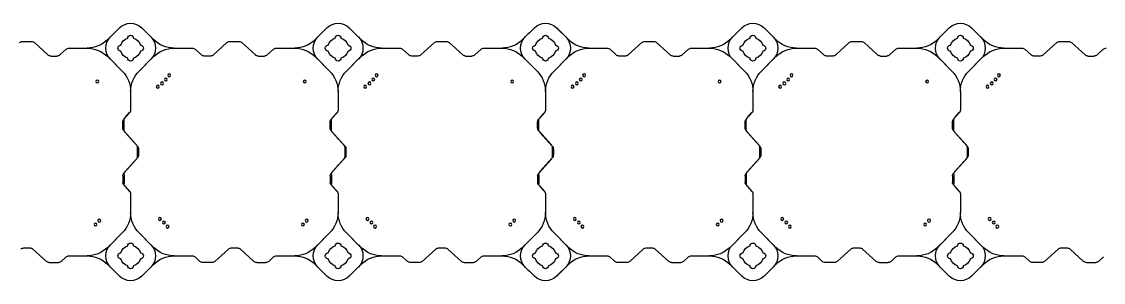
# Model space of a CAD drawing. Header units: millimetres. Extents: x -1612139 to -1260738, y 1141106 to 1536160.
# Drawn here: x -1299976 to -1297369, y 1183867 to 1184495 of the extents above; entities that cross this region are included whole.
import ezdxf

# ---------------------------------------------------------------- set-up
doc = ezdxf.new("R2010")
doc.units = ezdxf.units.MM
doc.header["$LTSCALE"] = 10
doc.layers.get('0').update_dxf_attribs({"linetype": 'CONTINUOUS'})
doc.layers.add('W-FLOAT_BOWL浮筒', color=253, linetype='CONTINUOUS')

# ---------------------------------------------------------------- blocks, each defined once
blk = doc.blocks.new('橙色')
at = {"layer": 'W-FLOAT_BOWL浮筒', "color": 30}
for p, q in [((14473.2, 2548.8), (14444.8, 2520.5)), ((14451.2, 2526.9), (14473.1, 2548.8)), ((14526.8, 2548.8), (14555.2, 2520.5)), ((14526.9, 2548.8), (14548.8, 2526.9)), ((14973.2, 2548.8), (14944.8, 2520.5)), ((14951.2, 2526.9), (14973.1, 2548.8)), ((15026.8, 2548.8), (15055.2, 2520.5)), ((15026.9, 2548.8), (15048.8, 2526.9)), ((15473.2, 2548.8), (15444.8, 2520.5)), ((15451.2, 2526.9), (15473.1, 2548.8)), ((15526.8, 2548.8), (15555.2, 2520.5)), ((15526.9, 2548.8), (15548.8, 2526.9)), ((15973.2, 2548.8), (15944.8, 2520.5)), ((15951.2, 2526.9), (15973.1, 2548.8)), ((16026.8, 2548.8), (16055.2, 2520.5)), ((16026.9, 2548.8), (16048.8, 2526.9)), ((16473.2, 2548.8), (16444.8, 2520.5)), ((16451.2, 2526.9), (16473.1, 2548.8)), ((16526.8, 2548.8), (16555.2, 2520.5)), ((16526.9, 2548.8), (16548.8, 2526.9)), ((14297.1, 2513.4), (14264.4, 2483.6)), ((14303.9, 2516), (14326.1, 2516)), ((14332.9, 2513.4), (14344.7, 2502.6)), ((14667.1, 2513.4), (14655.3, 2502.6)), ((14696.1, 2516), (14673.9, 2516)), ((14702.9, 2513.4), (14735.6, 2483.6)), ((14797.1, 2513.4), (14764.4, 2483.6)), ((14803.9, 2516), (14826.1, 2516)), ((14832.9, 2513.4), (14844.7, 2502.6)), ((15167.1, 2513.4), (15155.3, 2502.6)), ((15196.1, 2516), (15173.9, 2516)), ((15202.9, 2513.4), (15235.6, 2483.6)), ((15297.1, 2513.4), (15264.4, 2483.6)), ((15303.9, 2516), (15326.1, 2516)), ((15332.9, 2513.4), (15344.7, 2502.6)), ((15667.1, 2513.4), (15655.3, 2502.6)), ((15696.1, 2516), (15673.9, 2516)), ((15702.9, 2513.4), (15735.6, 2483.6)), ((15797.1, 2513.4), (15764.4, 2483.6)), ((15803.9, 2516), (15826.1, 2516)), ((15832.9, 2513.4), (15844.7, 2502.6)), ((16167.1, 2513.4), (16155.3, 2502.6)), ((16196.1, 2516), (16173.9, 2516)), ((16202.9, 2513.4), (16235.6, 2483.6)), ((16297.1, 2513.4), (16264.4, 2483.6)), ((16303.9, 2516), (16326.1, 2516)), ((16332.9, 2513.4), (16344.7, 2502.6)), ((16667.1, 2513.4), (16655.3, 2502.6)), ((16696.1, 2516), (16673.9, 2516)), ((16702.9, 2513.4), (16735.6, 2483.6)), ((16797.1, 2513.4), (16764.4, 2483.6)), ((16803.9, 2516), (16826.1, 2516)), ((16832.9, 2513.4), (16844.7, 2502.6)), ((14242.4, 2481), (14257.6, 2481)), ((14351.5, 2500), (14395.3, 2500)), ((14479.5, 2444.8), (14444.8, 2479.5)), ((14520.5, 2444.8), (14555.2, 2479.5)), ((14604.6, 2500), (14648.5, 2500)), ((14742.4, 2481), (14757.6, 2481)), ((14851.5, 2500), (14895.3, 2500)), ((14979.5, 2444.8), (14944.8, 2479.5)), ((15020.5, 2444.8), (15055.2, 2479.5)), ((15104.6, 2500), (15148.5, 2500)), ((15242.4, 2481), (15257.6, 2481)), ((15351.5, 2500), (15395.3, 2500)), ((15479.5, 2444.8), (15444.8, 2479.5)), ((15520.5, 2444.8), (15555.2, 2479.5)), ((15604.6, 2500), (15648.5, 2500)), ((15742.4, 2481), (15757.6, 2481)), ((15851.5, 2500), (15895.3, 2500)), ((15979.5, 2444.8), (15944.8, 2479.5)), ((16020.5, 2444.8), (16055.2, 2479.5)), ((16104.6, 2500), (16148.5, 2500)), ((16242.4, 2481), (16257.6, 2481)), ((16351.5, 2500), (16395.3, 2500)), ((16479.5, 2444.8), (16444.8, 2479.5)), ((16520.5, 2444.8), (16555.2, 2479.5)), ((16604.6, 2500), (16648.5, 2500)), ((16742.4, 2481), (16757.6, 2481)), ((14451.2, 2473.2), (14479.5, 2444.8)), ((14548.8, 2473.2), (14520.5, 2444.8)), ((14951.2, 2473.2), (14979.5, 2444.8)), ((15048.8, 2473.2), (15020.5, 2444.8)), ((15451.2, 2473.2), (15479.5, 2444.8)), ((15548.8, 2473.2), (15520.5, 2444.8)), ((15951.2, 2473.2), (15979.5, 2444.8)), ((16048.8, 2473.2), (16020.5, 2444.8)), ((16451.2, 2473.2), (16479.5, 2444.8)), ((16548.8, 2473.2), (16520.5, 2444.8)), ((14500, 2351.3), (14500, 2395.4)), ((14500, 2351.5), (14500, 2395.4)), ((15000, 2351.3), (15000, 2395.4)), ((15000, 2351.5), (15000, 2395.4)), ((15500, 2351.3), (15500, 2395.4)), ((15500, 2351.5), (15500, 2395.4)), ((16000, 2351.3), (16000, 2395.4)), ((16000, 2351.5), (16000, 2395.4)), ((16500, 2351.3), (16500, 2395.4)), ((16500, 2351.5), (16500, 2395.4)), ((14481, 2307.4), (14481, 2322.6)), ((14483.6, 2329.4), (14497.4, 2344.5)), ((14484, 2303.9), (14484, 2326.1)), ((14486.6, 2332.9), (14497.4, 2344.7)), ((14981, 2307.4), (14981, 2322.6)), ((14983.6, 2329.4), (14997.4, 2344.5)), ((14984, 2303.9), (14984, 2326.1)), ((14986.6, 2332.9), (14997.4, 2344.7)), ((15481, 2307.4), (15481, 2322.6)), ((15483.6, 2329.4), (15497.4, 2344.5)), ((15484, 2303.9), (15484, 2326.1)), ((15486.6, 2332.9), (15497.4, 2344.7)), ((15981, 2307.4), (15981, 2322.6)), ((15983.6, 2329.4), (15997.4, 2344.5)), ((15984, 2303.9), (15984, 2326.1)), ((15986.6, 2332.9), (15997.4, 2344.7)), ((16481, 2307.4), (16481, 2322.6)), ((16483.6, 2329.4), (16497.4, 2344.5)), ((16484, 2303.9), (16484, 2326.1)), ((16486.6, 2332.9), (16497.4, 2344.7)), ((14483.6, 2300.6), (14513.4, 2267.9)), ((14486.6, 2297.1), (14516.4, 2264.4)), ((14983.6, 2300.6), (15013.4, 2267.9)), ((14986.6, 2297.1), (15016.4, 2264.4)), ((15483.6, 2300.6), (15513.4, 2267.9)), ((15486.6, 2297.1), (15516.4, 2264.4)), ((15983.6, 2300.6), (16013.4, 2267.9)), ((15986.6, 2297.1), (16016.4, 2264.4)), ((16483.6, 2300.6), (16513.4, 2267.9)), ((16486.6, 2297.1), (16516.4, 2264.4)), ((14516, 2238.9), (14516, 2261.1)), ((14519, 2242.4), (14519, 2257.6)), ((15016, 2238.9), (15016, 2261.1)), ((15019, 2242.4), (15019, 2257.6)), ((15516, 2238.9), (15516, 2261.1)), ((15519, 2242.4), (15519, 2257.6)), ((16016, 2238.9), (16016, 2261.1)), ((16019, 2242.4), (16019, 2257.6)), ((16516, 2238.9), (16516, 2261.1)), ((16519, 2242.4), (16519, 2257.6)), ((14483.6, 2199.4), (14513.4, 2232.1)), ((14486.6, 2202.9), (14516.4, 2235.6)), ((14983.6, 2199.4), (15013.4, 2232.1)), ((14986.6, 2202.9), (15016.4, 2235.6)), ((15483.6, 2199.4), (15513.4, 2232.1)), ((15486.6, 2202.9), (15516.4, 2235.6)), ((15983.6, 2199.4), (16013.4, 2232.1)), ((15986.6, 2202.9), (16016.4, 2235.6)), ((16483.6, 2199.4), (16513.4, 2232.1)), ((16486.6, 2202.9), (16516.4, 2235.6)), ((14481, 2192.6), (14481, 2177.4)), ((14484, 2196.1), (14484, 2173.9)), ((14981, 2192.6), (14981, 2177.4)), ((14984, 2196.1), (14984, 2173.9)), ((15481, 2192.6), (15481, 2177.4)), ((15484, 2196.1), (15484, 2173.9)), ((15981, 2192.6), (15981, 2177.4)), ((15984, 2196.1), (15984, 2173.9)), ((16481, 2192.6), (16481, 2177.4)), ((16484, 2196.1), (16484, 2173.9)), ((14483.6, 2170.6), (14497.4, 2155.5)), ((14486.6, 2167.1), (14497.4, 2155.3)), ((14983.6, 2170.6), (14997.4, 2155.5)), ((14986.6, 2167.1), (14997.4, 2155.3)), ((15483.6, 2170.6), (15497.4, 2155.5)), ((15486.6, 2167.1), (15497.4, 2155.3)), ((15983.6, 2170.6), (15997.4, 2155.5)), ((15986.6, 2167.1), (15997.4, 2155.3)), ((16483.6, 2170.6), (16497.4, 2155.5)), ((16486.6, 2167.1), (16497.4, 2155.3)), ((14500, 2104.7), (14500, 2148.7)), ((14500, 2104.7), (14500, 2148.5)), ((15000, 2104.7), (15000, 2148.7)), ((15000, 2104.7), (15000, 2148.5)), ((15500, 2104.7), (15500, 2148.7)), ((15500, 2104.7), (15500, 2148.5)), ((16000, 2104.7), (16000, 2148.7)), ((16000, 2104.7), (16000, 2148.5)), ((16500, 2104.7), (16500, 2148.7)), ((16500, 2104.7), (16500, 2148.5)), ((14444.8, 2020.5), (14479.5, 2055.2)), ((14451.2, 2026.8), (14479.5, 2055.2)), ((14548.8, 2026.8), (14520.5, 2055.2)), ((14555.2, 2020.5), (14520.5, 2055.2)), ((14944.8, 2020.5), (14979.5, 2055.2)), ((14951.2, 2026.8), (14979.5, 2055.2)), ((15048.8, 2026.8), (15020.5, 2055.2)), ((15055.2, 2020.5), (15020.5, 2055.2)), ((15444.8, 2020.5), (15479.5, 2055.2)), ((15451.2, 2026.8), (15479.5, 2055.2)), ((15548.8, 2026.8), (15520.5, 2055.2)), ((15555.2, 2020.5), (15520.5, 2055.2)), ((15944.8, 2020.5), (15979.5, 2055.2)), ((15951.2, 2026.8), (15979.5, 2055.2)), ((16048.8, 2026.8), (16020.5, 2055.2)), ((16055.2, 2020.5), (16020.5, 2055.2)), ((16444.8, 2020.5), (16479.5, 2055.2)), ((16451.2, 2026.8), (16479.5, 2055.2)), ((16548.8, 2026.8), (16520.5, 2055.2)), ((16555.2, 2020.5), (16520.5, 2055.2)), ((14300.6, 2016.4), (14267.9, 1986.6)), ((14307.4, 2019), (14322.6, 2019)), ((14329.4, 2016.4), (14344.5, 2002.6)), ((14670.6, 2016.4), (14655.5, 2002.6)), ((14692.6, 2019), (14677.4, 2019)), ((14699.4, 2016.4), (14732.1, 1986.6)), ((14800.6, 2016.4), (14767.9, 1986.6)), ((14807.4, 2019), (14822.6, 2019)), ((14829.4, 2016.4), (14844.5, 2002.6)), ((15170.6, 2016.4), (15155.5, 2002.6)), ((15192.6, 2019), (15177.4, 2019)), ((15199.4, 2016.4), (15232.1, 1986.6)), ((15300.6, 2016.4), (15267.9, 1986.6)), ((15307.4, 2019), (15322.6, 2019)), ((15329.4, 2016.4), (15344.5, 2002.6)), ((15670.6, 2016.4), (15655.5, 2002.6)), ((15692.6, 2019), (15677.4, 2019)), ((15699.4, 2016.4), (15732.1, 1986.6)), ((15800.6, 2016.4), (15767.9, 1986.6)), ((15807.4, 2019), (15822.6, 2019)), ((15829.4, 2016.4), (15844.5, 2002.6)), ((16170.6, 2016.4), (16155.5, 2002.6)), ((16192.6, 2019), (16177.4, 2019)), ((16199.4, 2016.4), (16232.1, 1986.6)), ((16300.6, 2016.4), (16267.9, 1986.6)), ((16307.4, 2019), (16322.6, 2019)), ((16329.4, 2016.4), (16344.5, 2002.6)), ((16670.6, 2016.4), (16655.5, 2002.6)), ((16692.6, 2019), (16677.4, 2019)), ((16699.4, 2016.4), (16732.1, 1986.6)), ((16800.6, 2016.4), (16767.9, 1986.6)), ((16807.4, 2019), (16822.6, 2019)), ((16829.4, 2016.4), (16844.5, 2002.6)), ((14238.9, 1984), (14261.1, 1984)), ((14351.3, 2000), (14395.3, 2000)), ((14604.6, 2000), (14648.7, 2000)), ((14738.9, 1984), (14761.1, 1984)), ((14851.3, 2000), (14895.3, 2000)), ((15104.6, 2000), (15148.7, 2000)), ((15238.9, 1984), (15261.1, 1984)), ((15351.3, 2000), (15395.3, 2000)), ((15604.6, 2000), (15648.7, 2000)), ((15738.9, 1984), (15761.1, 1984)), ((15851.3, 2000), (15895.3, 2000)), ((16104.6, 2000), (16148.7, 2000)), ((16238.9, 1984), (16261.1, 1984)), ((16351.3, 2000), (16395.3, 2000)), ((16604.6, 2000), (16648.7, 2000)), ((16738.9, 1984), (16761.1, 1984)), ((14473.2, 1951.2), (14444.8, 1979.5)), ((14473.1, 1951.2), (14451.2, 1973.1)), ((14526.8, 1951.2), (14555.2, 1979.5)), ((14548.8, 1973.1), (14526.9, 1951.2)), ((14973.2, 1951.2), (14944.8, 1979.5)), ((14973.1, 1951.2), (14951.2, 1973.1)), ((15026.8, 1951.2), (15055.2, 1979.5)), ((15048.8, 1973.1), (15026.9, 1951.2)), ((15473.2, 1951.2), (15444.8, 1979.5)), ((15473.1, 1951.2), (15451.2, 1973.1)), ((15526.8, 1951.2), (15555.2, 1979.5)), ((15548.8, 1973.1), (15526.9, 1951.2)), ((15973.2, 1951.2), (15944.8, 1979.5)), ((15973.1, 1951.2), (15951.2, 1973.1)), ((16026.8, 1951.2), (16055.2, 1979.5)), ((16048.8, 1973.1), (16026.9, 1951.2)), ((16473.2, 1951.2), (16444.8, 1979.5)), ((16473.1, 1951.2), (16451.2, 1973.1)), ((16526.8, 1951.2), (16555.2, 1979.5)), ((16548.8, 1973.1), (16526.9, 1951.2))]:
    blk.add_line(p, q, dxfattribs=at)
for centre in [(14415.2, 2424.4), (14589, 2429.4), (14915.2, 2424.4), (15089, 2429.4), (15415.2, 2424.4), (15589, 2429.4), (15915.2, 2424.4), (16089, 2429.4), (16415.2, 2424.4), (16589, 2429.4), (14424.4, 2415.2), (14570.6, 2411), (14580.3, 2419.7), (14924.4, 2415.2), (15070.6, 2411), (15080.3, 2419.7), (15424.4, 2415.2), (15570.6, 2411), (15580.3, 2419.7), (15924.4, 2415.2), (16070.6, 2411), (16080.3, 2419.7), (16424.4, 2415.2), (16570.6, 2411), (16580.3, 2419.7), (14565.3, 2092.9), (14575.6, 2084.8), (15065.3, 2092.9), (15075.6, 2084.8), (15565.3, 2092.9), (15575.6, 2084.8), (16065.3, 2092.9), (16075.6, 2084.8), (16565.3, 2092.9), (16575.6, 2084.8), (14419.7, 2080.3), (14584.8, 2075.6), (14592.9, 2065.3), (14919.7, 2080.3), (15084.8, 2075.6), (15092.9, 2065.3), (15419.7, 2080.3), (15584.8, 2075.6), (15592.9, 2065.3), (15919.7, 2080.3), (16084.8, 2075.6), (16092.9, 2065.3), (16419.7, 2080.3), (16584.8, 2075.6), (16592.9, 2065.3)]:
    blk.add_circle(centre, 3.5, dxfattribs=at)
for centre, radius, start, end in [((14500, 2522), 38, 45, 135), ((14500, 2522), 38, 45, 135), ((15000, 2522), 38, 45, 135), ((15000, 2522), 38, 45, 135), ((15500, 2522), 38, 45, 135), ((15500, 2522), 38, 45, 135), ((16000, 2522), 38, 45, 135), ((16000, 2522), 38, 45, 135), ((16500, 2522), 38, 45, 135), ((16500, 2522), 38, 45, 135), ((14500, 2524), 7, 0, 180), ((14500, 2524), 7, 0, 180), ((15000, 2524), 7, 0, 180), ((15000, 2524), 7, 0, 180), ((15500, 2524), 7, 0, 180), ((15500, 2524), 7, 0, 180), ((16000, 2524), 7, 0, 180), ((16000, 2524), 7, 0, 180), ((16500, 2524), 7, 0, 180), ((16500, 2524), 7, 0, 180), ((14303.9, 2506), 10, 90, 132.2737), ((14326.1, 2506), 10, 47.7263, 90), ((14395.3, 2570), 70, 270, 315), ((14478, 2500), 38, 135, 225), ((14476, 2500), 7, 90, 270), ((14476, 2500), 7, 90, 270), ((14500, 2500), 25, 106.2602, 163.7398), ((14500, 2500), 25, 106.2602, 163.7398), ((14500, 2500), 25, 16.2602, 73.7398), ((14500, 2500), 25, 16.2602, 73.7398), ((14524, 2500), 7, 270, 90), ((14524, 2500), 7, 270, 90), ((14522, 2500), 38, 315, 45), ((14604.7, 2570), 70, 225, 270), ((14673.9, 2506), 10, 90, 132.2737), ((14696.1, 2506), 10, 47.7263, 90), ((14803.9, 2506), 10, 90, 132.2737), ((14826.1, 2506), 10, 47.7263, 90), ((14895.3, 2570), 70, 270, 315), ((14978, 2500), 38, 135, 225), ((14976, 2500), 7, 90, 270), ((14976, 2500), 7, 90, 270), ((15000, 2500), 25, 106.2602, 163.7398), ((15000, 2500), 25, 106.2602, 163.7398), ((15000, 2500), 25, 16.2602, 73.7398), ((15000, 2500), 25, 16.2602, 73.7398), ((15024, 2500), 7, 270, 90), ((15024, 2500), 7, 270, 90), ((15022, 2500), 38, 315, 45), ((15104.7, 2570), 70, 225, 270), ((15173.9, 2506), 10, 90, 132.2737), ((15196.1, 2506), 10, 47.7263, 90), ((15303.9, 2506), 10, 90, 132.2737), ((15326.1, 2506), 10, 47.7263, 90), ((15395.3, 2570), 70, 270, 315), ((15478, 2500), 38, 135, 225), ((15476, 2500), 7, 90, 270), ((15476, 2500), 7, 90, 270), ((15500, 2500), 25, 106.2602, 163.7398), ((15500, 2500), 25, 106.2602, 163.7398), ((15500, 2500), 25, 16.2602, 73.7398), ((15500, 2500), 25, 16.2602, 73.7398), ((15524, 2500), 7, 270, 90), ((15524, 2500), 7, 270, 90), ((15522, 2500), 38, 315, 45), ((15604.7, 2570), 70, 225, 270), ((15673.9, 2506), 10, 90, 132.2737), ((15696.1, 2506), 10, 47.7263, 90), ((15803.9, 2506), 10, 90, 132.2737), ((15826.1, 2506), 10, 47.7263, 90), ((15895.3, 2570), 70, 270, 315), ((15978, 2500), 38, 135, 225), ((15976, 2500), 7, 90, 270), ((15976, 2500), 7, 90, 270), ((16000, 2500), 25, 106.2602, 163.7398), ((16000, 2500), 25, 106.2602, 163.7398), ((16000, 2500), 25, 16.2602, 73.7398), ((16000, 2500), 25, 16.2602, 73.7398), ((16024, 2500), 7, 270, 90), ((16024, 2500), 7, 270, 90), ((16022, 2500), 38, 315, 45), ((16104.7, 2570), 70, 225, 270), ((16173.9, 2506), 10, 90, 132.2737), ((16196.1, 2506), 10, 47.7263, 90), ((16303.9, 2506), 10, 90, 132.2737), ((16326.1, 2506), 10, 47.7263, 90), ((16395.3, 2570), 70, 270, 315), ((16478, 2500), 38, 135, 225), ((16476, 2500), 7, 90, 270), ((16476, 2500), 7, 90, 270), ((16500, 2500), 25, 106.2602, 163.7398), ((16500, 2500), 25, 106.2602, 163.7398), ((16500, 2500), 25, 16.2602, 73.7398), ((16500, 2500), 25, 16.2602, 73.7398), ((16524, 2500), 7, 270, 90), ((16524, 2500), 7, 270, 90), ((16522, 2500), 38, 315, 45), ((16604.7, 2570), 70, 225, 270), ((16673.9, 2506), 10, 90, 132.2737), ((16696.1, 2506), 10, 47.7263, 90), ((16803.9, 2506), 10, 90, 132.2737), ((16826.1, 2506), 10, 47.7263, 90), ((14242.4, 2491), 10, 227.7263, 270), ((14257.6, 2491), 10, 270, 312.2737), ((14351.5, 2510), 10, 227.7263, 270), ((14395.3, 2430), 70, 45, 90), ((14500, 2500), 25, 196.2602, 253.7398), ((14500, 2500), 25, 196.2602, 253.7398), ((14500, 2500), 25, 286.2602, 343.7398), ((14500, 2500), 25, 286.2602, 343.7398), ((14604.7, 2430), 70, 90, 135), ((14648.5, 2510), 10, 270, 312.2737), ((14742.4, 2491), 10, 227.7263, 270), ((14757.6, 2491), 10, 270, 312.2737), ((14851.5, 2510), 10, 227.7263, 270), ((14895.3, 2430), 70, 45, 90), ((15000, 2500), 25, 196.2602, 253.7398), ((15000, 2500), 25, 196.2602, 253.7398), ((15000, 2500), 25, 286.2602, 343.7398), ((15000, 2500), 25, 286.2602, 343.7398), ((15104.7, 2430), 70, 90, 135), ((15148.5, 2510), 10, 270, 312.2737), ((15242.4, 2491), 10, 227.7263, 270), ((15257.6, 2491), 10, 270, 312.2737), ((15351.5, 2510), 10, 227.7263, 270), ((15395.3, 2430), 70, 45, 90), ((15500, 2500), 25, 196.2602, 253.7398), ((15500, 2500), 25, 196.2602, 253.7398), ((15500, 2500), 25, 286.2602, 343.7398), ((15500, 2500), 25, 286.2602, 343.7398), ((15604.7, 2430), 70, 90, 135), ((15648.5, 2510), 10, 270, 312.2737), ((15742.4, 2491), 10, 227.7263, 270), ((15757.6, 2491), 10, 270, 312.2737), ((15851.5, 2510), 10, 227.7263, 270), ((15895.3, 2430), 70, 45, 90), ((16000, 2500), 25, 196.2602, 253.7398), ((16000, 2500), 25, 196.2602, 253.7398), ((16000, 2500), 25, 286.2602, 343.7398), ((16000, 2500), 25, 286.2602, 343.7398), ((16104.7, 2430), 70, 90, 135), ((16148.5, 2510), 10, 270, 312.2737), ((16242.4, 2491), 10, 227.7263, 270), ((16257.6, 2491), 10, 270, 312.2737), ((16351.5, 2510), 10, 227.7263, 270), ((16395.3, 2430), 70, 45, 90), ((16500, 2500), 25, 196.2602, 253.7398), ((16500, 2500), 25, 196.2602, 253.7398), ((16500, 2500), 25, 286.2602, 343.7398), ((16500, 2500), 25, 286.2602, 343.7398), ((16604.7, 2430), 70, 90, 135), ((16648.5, 2510), 10, 270, 312.2737), ((16742.4, 2491), 10, 227.7263, 270), ((16757.6, 2491), 10, 270, 312.2737), ((14500, 2476), 7, 180, 0), ((14500, 2476), 7, 180, 0), ((15000, 2476), 7, 180, 0), ((15000, 2476), 7, 180, 0), ((15500, 2476), 7, 180, 0), ((15500, 2476), 7, 180, 0), ((16000, 2476), 7, 180, 0), ((16000, 2476), 7, 180, 0), ((16500, 2476), 7, 180, 0), ((16500, 2476), 7, 180, 0), ((14430, 2395.3), 70, 0, 45), ((14430, 2395.3), 70, 0, 45), ((14570, 2395.3), 70, 135, 180), ((14570, 2395.3), 70, 135, 180), ((14930, 2395.3), 70, 0, 45), ((14930, 2395.3), 70, 0, 45), ((15070, 2395.3), 70, 135, 180), ((15070, 2395.3), 70, 135, 180), ((15430, 2395.3), 70, 0, 45), ((15430, 2395.3), 70, 0, 45), ((15570, 2395.3), 70, 135, 180), ((15570, 2395.3), 70, 135, 180), ((15930, 2395.3), 70, 0, 45), ((15930, 2395.3), 70, 0, 45), ((16070, 2395.3), 70, 135, 180), ((16070, 2395.3), 70, 135, 180), ((16430, 2395.3), 70, 0, 45), ((16430, 2395.3), 70, 0, 45), ((16570, 2395.3), 70, 135, 180), ((16570, 2395.3), 70, 135, 180), ((14490, 2351.5), 10, 317.7263, 0), ((14490, 2351.3), 10, 317.7263, 0), ((14990, 2351.5), 10, 317.7263, 0), ((14990, 2351.3), 10, 317.7263, 0), ((15490, 2351.5), 10, 317.7263, 0), ((15490, 2351.3), 10, 317.7263, 0), ((15990, 2351.5), 10, 317.7263, 0), ((15990, 2351.3), 10, 317.7263, 0), ((16490, 2351.5), 10, 317.7263, 0), ((16490, 2351.3), 10, 317.7263, 0), ((14491, 2322.6), 10, 137.7263, 180), ((14494, 2326.1), 10, 137.7263, 180), ((14991, 2322.6), 10, 137.7263, 180), ((14994, 2326.1), 10, 137.7263, 180), ((15491, 2322.6), 10, 137.7263, 180), ((15494, 2326.1), 10, 137.7263, 180), ((15991, 2322.6), 10, 137.7263, 180), ((15994, 2326.1), 10, 137.7263, 180), ((16491, 2322.6), 10, 137.7263, 180), ((16494, 2326.1), 10, 137.7263, 180), ((14491, 2307.4), 10, 180, 222.2737), ((14494, 2303.9), 10, 180, 222.2737), ((14991, 2307.4), 10, 180, 222.2737), ((14994, 2303.9), 10, 180, 222.2737), ((15491, 2307.4), 10, 180, 222.2737), ((15494, 2303.9), 10, 180, 222.2737), ((15991, 2307.4), 10, 180, 222.2737), ((15994, 2303.9), 10, 180, 222.2737), ((16491, 2307.4), 10, 180, 222.2737), ((16494, 2303.9), 10, 180, 222.2737), ((14506, 2261.1), 10, 0, 42.2737), ((14509, 2257.6), 10, 0, 42.2737), ((14509, 2242.4), 10, 317.7263, 0), ((15006, 2261.1), 10, 0, 42.2737), ((15009, 2257.6), 10, 0, 42.2737), ((15009, 2242.4), 10, 317.7263, 0), ((15506, 2261.1), 10, 0, 42.2737), ((15509, 2257.6), 10, 0, 42.2737), ((15509, 2242.4), 10, 317.7263, 0), ((16006, 2261.1), 10, 0, 42.2737), ((16009, 2257.6), 10, 0, 42.2737), ((16009, 2242.4), 10, 317.7263, 0), ((16506, 2261.1), 10, 0, 42.2737), ((16509, 2257.6), 10, 0, 42.2737), ((16509, 2242.4), 10, 317.7263, 0), ((14506, 2238.9), 10, 317.7263, 0), ((15006, 2238.9), 10, 317.7263, 0), ((15506, 2238.9), 10, 317.7263, 0), ((16006, 2238.9), 10, 317.7263, 0), ((16506, 2238.9), 10, 317.7263, 0), ((14491, 2192.6), 10, 137.7263, 180), ((14494, 2196.1), 10, 137.7263, 180), ((14991, 2192.6), 10, 137.7263, 180), ((14994, 2196.1), 10, 137.7263, 180), ((15491, 2192.6), 10, 137.7263, 180), ((15494, 2196.1), 10, 137.7263, 180), ((15991, 2192.6), 10, 137.7263, 180), ((15994, 2196.1), 10, 137.7263, 180), ((16491, 2192.6), 10, 137.7263, 180), ((16494, 2196.1), 10, 137.7263, 180), ((14491, 2177.4), 10, 180, 222.2737), ((14494, 2173.9), 10, 180, 222.2737), ((14991, 2177.4), 10, 180, 222.2737), ((14994, 2173.9), 10, 180, 222.2737), ((15491, 2177.4), 10, 180, 222.2737), ((15494, 2173.9), 10, 180, 222.2737), ((15991, 2177.4), 10, 180, 222.2737), ((15994, 2173.9), 10, 180, 222.2737), ((16491, 2177.4), 10, 180, 222.2737), ((16494, 2173.9), 10, 180, 222.2737), ((14490, 2148.7), 10, 0, 42.2737), ((14490, 2148.5), 10, 0, 42.2737), ((14990, 2148.7), 10, 0, 42.2737), ((14990, 2148.5), 10, 0, 42.2737), ((15490, 2148.7), 10, 0, 42.2737), ((15490, 2148.5), 10, 0, 42.2737), ((15990, 2148.7), 10, 0, 42.2737), ((15990, 2148.5), 10, 0, 42.2737), ((16490, 2148.7), 10, 0, 42.2737), ((16490, 2148.5), 10, 0, 42.2737), ((14430, 2104.7), 70, 315, 0), ((14430, 2104.7), 70, 315, 0), ((14570, 2104.7), 70, 180, 225), ((14570, 2104.7), 70, 180, 225), ((14930, 2104.7), 70, 315, 0), ((14930, 2104.7), 70, 315, 0), ((15070, 2104.7), 70, 180, 225), ((15070, 2104.7), 70, 180, 225), ((15430, 2104.7), 70, 315, 0), ((15430, 2104.7), 70, 315, 0), ((15570, 2104.7), 70, 180, 225), ((15570, 2104.7), 70, 180, 225), ((15930, 2104.7), 70, 315, 0), ((15930, 2104.7), 70, 315, 0), ((16070, 2104.7), 70, 180, 225), ((16070, 2104.7), 70, 180, 225), ((16430, 2104.7), 70, 315, 0), ((16430, 2104.7), 70, 315, 0), ((16570, 2104.7), 70, 180, 225), ((16570, 2104.7), 70, 180, 225), ((14307.4, 2009), 10, 90, 132.2737), ((14322.6, 2009), 10, 47.7263, 90), ((14395.3, 2070), 70, 270, 315), ((14478, 2000), 38, 135, 225), ((14500, 2000), 25, 106.2602, 163.7398), ((14500, 2000), 25, 106.2602, 163.7398), ((14500, 2024), 7, 0, 180), ((14500, 2024), 7, 0, 180), ((14500, 2000), 25, 16.2602, 73.7398), ((14500, 2000), 25, 16.2602, 73.7398), ((14522, 2000), 38, 315, 45), ((14604.7, 2070), 70, 225, 270), ((14677.4, 2009), 10, 90, 132.2737), ((14692.6, 2009), 10, 47.7263, 90), ((14807.4, 2009), 10, 90, 132.2737), ((14822.6, 2009), 10, 47.7263, 90), ((14895.3, 2070), 70, 270, 315), ((14978, 2000), 38, 135, 225), ((15000, 2000), 25, 106.2602, 163.7398), ((15000, 2000), 25, 106.2602, 163.7398), ((15000, 2024), 7, 0, 180), ((15000, 2024), 7, 0, 180), ((15000, 2000), 25, 16.2602, 73.7398), ((15000, 2000), 25, 16.2602, 73.7398), ((15022, 2000), 38, 315, 45), ((15104.7, 2070), 70, 225, 270), ((15177.4, 2009), 10, 90, 132.2737), ((15192.6, 2009), 10, 47.7263, 90), ((15307.4, 2009), 10, 90, 132.2737), ((15322.6, 2009), 10, 47.7263, 90), ((15395.3, 2070), 70, 270, 315), ((15478, 2000), 38, 135, 225), ((15500, 2000), 25, 106.2602, 163.7398), ((15500, 2000), 25, 106.2602, 163.7398), ((15500, 2024), 7, 0, 180), ((15500, 2024), 7, 0, 180), ((15500, 2000), 25, 16.2602, 73.7398), ((15500, 2000), 25, 16.2602, 73.7398), ((15522, 2000), 38, 315, 45), ((15604.7, 2070), 70, 225, 270), ((15677.4, 2009), 10, 90, 132.2737), ((15692.6, 2009), 10, 47.7263, 90), ((15807.4, 2009), 10, 90, 132.2737), ((15822.6, 2009), 10, 47.7263, 90), ((15895.3, 2070), 70, 270, 315), ((15978, 2000), 38, 135, 225), ((16000, 2000), 25, 106.2602, 163.7398), ((16000, 2000), 25, 106.2602, 163.7398), ((16000, 2024), 7, 0, 180), ((16000, 2024), 7, 0, 180), ((16000, 2000), 25, 16.2602, 73.7398), ((16000, 2000), 25, 16.2602, 73.7398), ((16022, 2000), 38, 315, 45), ((16104.7, 2070), 70, 225, 270), ((16177.4, 2009), 10, 90, 132.2737), ((16192.6, 2009), 10, 47.7263, 90), ((16307.4, 2009), 10, 90, 132.2737), ((16322.6, 2009), 10, 47.7263, 90), ((16395.3, 2070), 70, 270, 315), ((16478, 2000), 38, 135, 225), ((16500, 2000), 25, 106.2602, 163.7398), ((16500, 2000), 25, 106.2602, 163.7398), ((16500, 2024), 7, 0, 180), ((16500, 2024), 7, 0, 180), ((16500, 2000), 25, 16.2602, 73.7398), ((16500, 2000), 25, 16.2602, 73.7398), ((16522, 2000), 38, 315, 45), ((16604.7, 2070), 70, 225, 270), ((16677.4, 2009), 10, 90, 132.2737), ((16692.6, 2009), 10, 47.7263, 90), ((16807.4, 2009), 10, 90, 132.2737), ((16822.6, 2009), 10, 47.7263, 90), ((14238.9, 1994), 10, 227.7263, 270), ((14261.1, 1994), 10, 270, 312.2737), ((14351.3, 2010), 10, 227.7263, 270), ((14395.3, 1930), 70, 45, 90), ((14476, 2000), 7, 90, 270), ((14476, 2000), 7, 90, 270), ((14500, 2000), 25, 196.2602, 253.7398), ((14500, 2000), 25, 196.2602, 253.7398), ((14500, 2000), 25, 286.2602, 343.7398), ((14500, 2000), 25, 286.2602, 343.7398), ((14524, 2000), 7, 270, 90), ((14524, 2000), 7, 270, 90), ((14604.7, 1930), 70, 90, 135), ((14648.7, 2010), 10, 270, 312.2737), ((14738.9, 1994), 10, 227.7263, 270), ((14761.1, 1994), 10, 270, 312.2737), ((14851.3, 2010), 10, 227.7263, 270), ((14895.3, 1930), 70, 45, 90), ((14976, 2000), 7, 90, 270), ((14976, 2000), 7, 90, 270), ((15000, 2000), 25, 196.2602, 253.7398), ((15000, 2000), 25, 196.2602, 253.7398), ((15000, 2000), 25, 286.2602, 343.7398), ((15000, 2000), 25, 286.2602, 343.7398), ((15024, 2000), 7, 270, 90), ((15024, 2000), 7, 270, 90), ((15104.7, 1930), 70, 90, 135), ((15148.7, 2010), 10, 270, 312.2737), ((15238.9, 1994), 10, 227.7263, 270), ((15261.1, 1994), 10, 270, 312.2737), ((15351.3, 2010), 10, 227.7263, 270), ((15395.3, 1930), 70, 45, 90), ((15476, 2000), 7, 90, 270), ((15476, 2000), 7, 90, 270), ((15500, 2000), 25, 196.2602, 253.7398), ((15500, 2000), 25, 196.2602, 253.7398), ((15500, 2000), 25, 286.2602, 343.7398), ((15500, 2000), 25, 286.2602, 343.7398), ((15524, 2000), 7, 270, 90), ((15524, 2000), 7, 270, 90), ((15604.7, 1930), 70, 90, 135), ((15648.7, 2010), 10, 270, 312.2737), ((15738.9, 1994), 10, 227.7263, 270), ((15761.1, 1994), 10, 270, 312.2737), ((15851.3, 2010), 10, 227.7263, 270), ((15895.3, 1930), 70, 45, 90), ((15976, 2000), 7, 90, 270), ((15976, 2000), 7, 90, 270), ((16000, 2000), 25, 196.2602, 253.7398), ((16000, 2000), 25, 196.2602, 253.7398), ((16000, 2000), 25, 286.2602, 343.7398), ((16000, 2000), 25, 286.2602, 343.7398), ((16024, 2000), 7, 270, 90), ((16024, 2000), 7, 270, 90), ((16104.7, 1930), 70, 90, 135), ((16148.7, 2010), 10, 270, 312.2737), ((16238.9, 1994), 10, 227.7263, 270), ((16261.1, 1994), 10, 270, 312.2737), ((16351.3, 2010), 10, 227.7263, 270), ((16395.3, 1930), 70, 45, 90), ((16476, 2000), 7, 90, 270), ((16476, 2000), 7, 90, 270), ((16500, 2000), 25, 196.2602, 253.7398), ((16500, 2000), 25, 196.2602, 253.7398), ((16500, 2000), 25, 286.2602, 343.7398), ((16500, 2000), 25, 286.2602, 343.7398), ((16524, 2000), 7, 270, 90), ((16524, 2000), 7, 270, 90), ((16604.7, 1930), 70, 90, 135), ((16648.7, 2010), 10, 270, 312.2737), ((16738.9, 1994), 10, 227.7263, 270), ((16761.1, 1994), 10, 270, 312.2737), ((16851.3, 2010), 10, 227.7263, 270), ((14500, 1976), 7, 180, 0), ((14500, 1976), 7, 180, 0), ((15000, 1976), 7, 180, 0), ((15000, 1976), 7, 180, 0), ((15500, 1976), 7, 180, 0), ((15500, 1976), 7, 180, 0), ((16000, 1976), 7, 180, 0), ((16000, 1976), 7, 180, 0), ((16500, 1976), 7, 180, 0), ((16500, 1976), 7, 180, 0), ((14500, 1978), 38, 225, 315), ((14500, 1978), 38, 225, 315), ((15000, 1978), 38, 225, 315), ((15000, 1978), 38, 225, 315), ((15500, 1978), 38, 225, 315), ((15500, 1978), 38, 225, 315), ((16000, 1978), 38, 225, 315), ((16000, 1978), 38, 225, 315), ((16500, 1978), 38, 225, 315), ((16500, 1978), 38, 225, 315)]:
    blk.add_arc(centre, radius, start, end, dxfattribs=at)

msp = doc.modelspace()

# ---------------------------------------------------------------- block references
at = {"xscale": -1, "rotation": 180}
msp.add_blockref('橙色', (-1314213.3, 1186431), dxfattribs=at)

doc.saveas('drawing.dxf')
